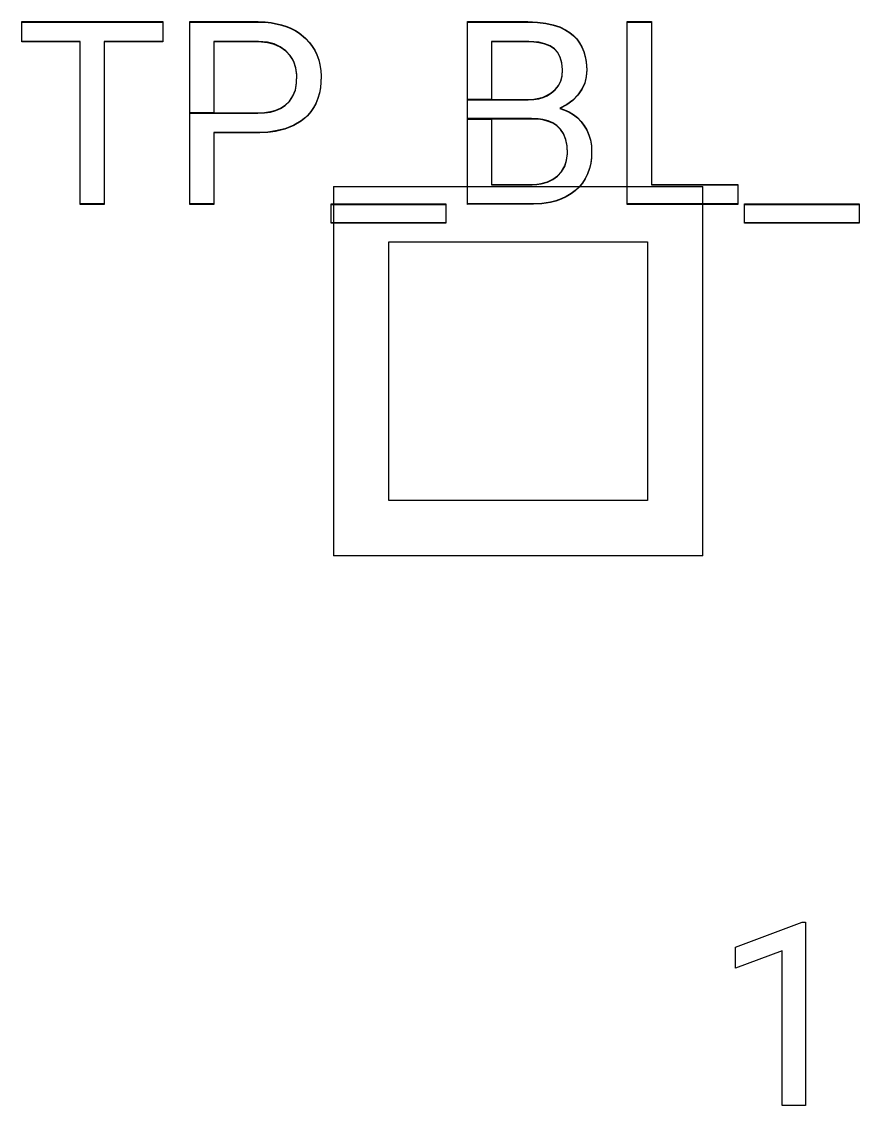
# Model space of a CAD drawing. Header units: inches. Extents: x 3.88 to 7.82, y -6.06 to -2.14.
# Drawn here: x 5.1894 to 5.368, y -2.814 to -2.583 of the extents above; entities that cross this region are included whole.
import ezdxf

# ---------------------------------------------------------------- set-up
doc = ezdxf.new("R2010")
doc.units = ezdxf.units.IN
doc.header["$MEASUREMENT"] = 0
doc.layers.add('F.Silkscreen', color=41, linetype='CONTINUOUS', true_color=0xf2eda1)

msp = doc.modelspace()

# ---------------------------------------------------------------- linework, layer by layer
at = {"layer": 'F.Silkscreen', "linetype": 'CONTINUOUS'}
for p, q in [((5.18945, -2.58722), (5.18945, -2.58301)), ((5.18945, -2.58301), (5.21953, -2.58301)), ((5.18945, -2.5873), (5.18945, -2.58309)), ((5.18945, -2.58309), (5.21953, -2.58309)), ((5.21953, -2.58301), (5.21953, -2.58722)), ((5.21953, -2.58309), (5.21953, -2.5873)), ((5.22531, -2.58722), (5.22531, -2.58301)), ((5.22531, -2.58301), (5.23984, -2.58301)), ((5.22531, -2.5873), (5.22531, -2.58309)), ((5.22531, -2.58309), (5.23984, -2.58309)), ((5.23984, -2.58301), (5.24138, -2.58308)), ((5.23984, -2.58309), (5.24138, -2.58315)), ((5.24138, -2.58308), (5.24266, -2.58321)), ((5.24138, -2.58315), (5.24266, -2.58329)), ((5.24266, -2.58321), (5.24486, -2.58367)), ((5.24266, -2.58329), (5.24486, -2.58375)), ((5.24486, -2.58367), (5.24595, -2.58403)), ((5.24486, -2.58375), (5.24595, -2.58411)), ((5.24595, -2.58403), (5.24683, -2.5844)), ((5.24595, -2.58411), (5.24683, -2.58448)), ((5.24683, -2.5844), (5.2478, -2.5849)), ((5.24683, -2.58448), (5.2478, -2.58498)), ((5.28449, -2.58722), (5.28449, -2.58301)), ((5.28449, -2.58301), (5.29736, -2.58301)), ((5.28449, -2.5873), (5.28449, -2.58309)), ((5.28449, -2.58309), (5.29736, -2.58309)), ((5.29736, -2.58301), (5.29943, -2.5831)), ((5.29736, -2.58309), (5.29943, -2.58318)), ((5.29943, -2.5831), (5.30115, -2.58332)), ((5.29943, -2.58318), (5.30115, -2.5834)), ((5.30115, -2.58332), (5.30272, -2.58366)), ((5.30115, -2.5834), (5.30272, -2.58374)), ((5.30272, -2.58366), (5.30413, -2.58413)), ((5.30272, -2.58374), (5.30413, -2.58421)), ((5.30413, -2.58413), (5.30539, -2.58473)), ((5.30413, -2.58421), (5.30539, -2.58481)), ((5.31854, -2.62187), (5.31854, -2.58301)), ((5.31854, -2.58301), (5.32366, -2.58301)), ((5.31854, -2.62195), (5.31854, -2.58309)), ((5.31854, -2.58309), (5.32366, -2.58309)), ((5.32366, -2.58301), (5.32366, -2.6177)), ((5.32366, -2.58309), (5.32366, -2.61778)), ((5.2478, -2.5849), (5.24857, -2.5854)), ((5.2478, -2.58498), (5.24857, -2.58547)), ((5.24857, -2.5854), (5.24998, -2.58655)), ((5.24857, -2.58547), (5.24998, -2.58663)), ((5.24998, -2.58655), (5.25078, -2.58743)), ((5.24998, -2.58663), (5.25078, -2.5875)), ((5.30539, -2.58473), (5.30628, -2.5853)), ((5.30539, -2.58481), (5.30628, -2.58537)), ((5.30628, -2.5853), (5.30708, -2.58595)), ((5.30628, -2.58537), (5.30708, -2.58603)), ((5.30708, -2.58595), (5.30778, -2.58669)), ((5.30708, -2.58603), (5.30778, -2.58677)), ((5.30778, -2.58669), (5.30837, -2.5875)), ((5.30778, -2.58677), (5.30837, -2.58758)), ((5.20193, -2.58722), (5.18945, -2.58722)), ((5.20193, -2.5873), (5.18945, -2.5873)), ((5.20193, -2.62187), (5.20193, -2.58722)), ((5.20193, -2.62195), (5.20193, -2.5873)), ((5.21953, -2.58722), (5.20701, -2.58722)), ((5.20701, -2.58722), (5.20701, -2.62187)), ((5.21953, -2.5873), (5.20701, -2.5873)), ((5.20701, -2.5873), (5.20701, -2.62195)), ((5.22531, -2.60246), (5.22531, -2.58722)), ((5.22531, -2.60254), (5.22531, -2.5873)), ((5.23992, -2.58722), (5.23043, -2.58722)), ((5.23043, -2.58722), (5.23043, -2.60246)), ((5.23992, -2.5873), (5.23043, -2.5873)), ((5.23043, -2.5873), (5.23043, -2.60254)), ((5.24184, -2.58741), (5.23992, -2.58722)), ((5.24184, -2.58749), (5.23992, -2.5873)), ((5.24324, -2.58777), (5.24184, -2.58741)), ((5.24324, -2.58785), (5.24184, -2.58749)), ((5.24458, -2.58837), (5.24324, -2.58777)), ((5.24458, -2.58845), (5.24324, -2.58785)), ((5.24573, -2.5892), (5.24458, -2.58837)), ((5.24573, -2.58928), (5.24458, -2.58845)), ((5.24668, -2.59022), (5.24573, -2.5892)), ((5.24668, -2.5903), (5.24573, -2.58928)), ((5.25078, -2.58743), (5.2514, -2.58824)), ((5.25078, -2.5875), (5.2514, -2.58832)), ((5.2514, -2.58824), (5.25192, -2.58911)), ((5.2514, -2.58832), (5.25192, -2.58919)), ((5.25192, -2.58911), (5.25236, -2.59003)), ((5.25192, -2.58919), (5.25236, -2.59011)), ((5.28449, -2.59959), (5.28449, -2.58722)), ((5.28449, -2.59967), (5.28449, -2.5873)), ((5.29752, -2.58723), (5.28961, -2.58722)), ((5.28961, -2.58722), (5.28961, -2.59959)), ((5.29752, -2.58731), (5.28961, -2.5873)), ((5.28961, -2.5873), (5.28961, -2.59967)), ((5.29864, -2.58728), (5.29752, -2.58723)), ((5.29864, -2.58736), (5.29752, -2.58731)), ((5.29966, -2.58741), (5.29864, -2.58728)), ((5.29966, -2.58749), (5.29864, -2.58736)), ((5.30094, -2.58771), (5.29966, -2.58741)), ((5.30094, -2.58779), (5.29966, -2.58749)), ((5.3021, -2.58819), (5.30094, -2.58771)), ((5.3021, -2.58826), (5.30094, -2.58779)), ((5.30299, -2.58877), (5.3021, -2.58819)), ((5.30299, -2.58885), (5.3021, -2.58826)), ((5.30373, -2.58958), (5.30299, -2.58877)), ((5.30373, -2.58966), (5.30299, -2.58885)), ((5.30837, -2.5875), (5.30887, -2.58839)), ((5.30837, -2.58758), (5.30887, -2.58847)), ((5.30887, -2.58839), (5.30927, -2.58936)), ((5.30887, -2.58847), (5.30927, -2.58944)), ((5.24709, -2.59083), (5.24668, -2.59022)), ((5.24709, -2.59091), (5.24668, -2.5903)), ((5.24743, -2.59148), (5.24709, -2.59083)), ((5.24743, -2.59156), (5.24709, -2.59091)), ((5.24788, -2.59282), (5.24743, -2.59148)), ((5.24788, -2.59289), (5.24743, -2.59156)), ((5.25236, -2.59003), (5.25276, -2.59114)), ((5.25236, -2.59011), (5.25276, -2.59122)), ((5.25276, -2.59114), (5.25301, -2.59216)), ((5.25276, -2.59122), (5.25301, -2.59224)), ((5.30426, -2.59057), (5.30373, -2.58958)), ((5.30426, -2.59065), (5.30373, -2.58966)), ((5.30459, -2.59175), (5.30426, -2.59057)), ((5.30459, -2.59183), (5.30426, -2.59065)), ((5.30927, -2.58936), (5.30957, -2.59041)), ((5.30927, -2.58944), (5.30957, -2.59049)), ((5.30957, -2.59041), (5.30977, -2.59153)), ((5.30957, -2.59049), (5.30977, -2.59161)), ((5.30977, -2.59153), (5.30988, -2.59321)), ((5.30977, -2.59161), (5.30988, -2.59329)), ((5.24809, -2.5943), (5.24788, -2.59282)), ((5.24809, -2.59438), (5.24788, -2.59289)), ((5.25301, -2.59216), (5.2532, -2.5934)), ((5.25301, -2.59224), (5.2532, -2.59348)), ((5.2532, -2.5934), (5.25326, -2.59453)), ((5.2532, -2.59348), (5.25326, -2.59461)), ((5.30472, -2.59323), (5.30459, -2.59175)), ((5.30472, -2.59331), (5.30459, -2.59183)), ((5.30463, -2.59453), (5.30472, -2.59323)), ((5.30463, -2.59461), (5.30472, -2.59331)), ((5.30988, -2.59321), (5.30979, -2.59469)), ((5.30988, -2.59329), (5.30979, -2.59476)), ((5.24778, -2.59754), (5.24806, -2.59604)), ((5.24778, -2.59762), (5.24806, -2.59612)), ((5.24806, -2.59604), (5.24809, -2.5943)), ((5.24806, -2.59612), (5.24809, -2.59438)), ((5.25324, -2.5959), (5.25312, -2.59706)), ((5.25324, -2.59598), (5.25312, -2.59714)), ((5.25326, -2.59453), (5.25324, -2.5959)), ((5.25326, -2.59461), (5.25324, -2.59598)), ((5.30386, -2.59659), (5.30434, -2.59562)), ((5.30386, -2.59667), (5.30434, -2.59569)), ((5.30434, -2.59562), (5.30463, -2.59453)), ((5.30434, -2.59569), (5.30463, -2.59461)), ((5.30945, -2.59607), (5.30887, -2.59736)), ((5.30945, -2.59615), (5.30887, -2.59744)), ((5.30979, -2.59469), (5.30945, -2.59607)), ((5.30979, -2.59476), (5.30945, -2.59615)), ((5.24726, -2.59884), (5.24778, -2.59754)), ((5.24726, -2.59892), (5.24778, -2.59762)), ((5.25292, -2.59815), (5.25259, -2.59933)), ((5.25292, -2.59823), (5.25259, -2.5994)), ((5.25312, -2.59706), (5.25292, -2.59815)), ((5.25312, -2.59714), (5.25292, -2.59823)), ((5.30148, -2.59871), (5.30233, -2.5982)), ((5.30148, -2.59879), (5.30233, -2.59828)), ((5.30233, -2.5982), (5.30319, -2.59745)), ((5.30233, -2.59828), (5.30319, -2.59753)), ((5.30319, -2.59745), (5.30386, -2.59659)), ((5.30319, -2.59753), (5.30386, -2.59667)), ((5.30887, -2.59736), (5.308, -2.59861)), ((5.30887, -2.59744), (5.308, -2.59869)), ((5.24464, -2.60142), (5.24559, -2.60082)), ((5.24559, -2.60082), (5.24651, -2.59995)), ((5.24559, -2.6009), (5.24651, -2.60003)), ((5.24651, -2.59995), (5.24726, -2.59884)), ((5.24651, -2.60003), (5.24726, -2.59892)), ((5.25215, -2.60042), (5.25167, -2.60131)), ((5.25215, -2.6005), (5.25167, -2.60139)), ((5.25259, -2.59933), (5.25215, -2.60042)), ((5.25259, -2.5994), (5.25215, -2.6005)), ((5.28449, -2.60368), (5.28449, -2.59959)), ((5.28449, -2.59959), (5.28961, -2.59959)), ((5.28961, -2.59959), (5.28449, -2.59959)), ((5.28449, -2.60376), (5.28449, -2.59967)), ((5.28449, -2.59967), (5.28961, -2.59967)), ((5.28961, -2.59967), (5.28449, -2.59967)), ((5.28961, -2.59959), (5.29743, -2.59959)), ((5.28961, -2.59967), (5.29743, -2.59966)), ((5.29743, -2.59959), (5.29864, -2.59952)), ((5.29743, -2.59966), (5.29864, -2.5996)), ((5.29864, -2.59952), (5.29967, -2.59935)), ((5.29864, -2.5996), (5.29967, -2.59943)), ((5.29967, -2.59935), (5.30061, -2.59908)), ((5.29967, -2.59943), (5.30061, -2.59916)), ((5.30061, -2.59908), (5.30148, -2.59871)), ((5.30061, -2.59916), (5.30148, -2.59879)), ((5.30562, -2.60066), (5.30413, -2.60144)), ((5.30562, -2.60073), (5.30413, -2.60152)), ((5.30691, -2.59972), (5.30562, -2.60066)), ((5.30691, -2.59979), (5.30562, -2.60073)), ((5.308, -2.59861), (5.30691, -2.59972)), ((5.308, -2.59869), (5.30691, -2.59979)), ((5.22531, -2.62187), (5.22531, -2.60246)), ((5.22531, -2.60246), (5.23043, -2.60246)), ((5.23043, -2.60246), (5.22531, -2.60246)), ((5.22531, -2.62195), (5.22531, -2.60254)), ((5.22531, -2.60254), (5.23043, -2.60254)), ((5.23043, -2.60254), (5.22531, -2.60254)), ((5.23043, -2.60246), (5.23977, -2.60246)), ((5.23043, -2.60254), (5.23977, -2.60254)), ((5.23977, -2.60246), (5.24123, -2.60238)), ((5.23977, -2.60254), (5.24123, -2.60246)), ((5.24123, -2.60238), (5.24245, -2.60219)), ((5.24123, -2.60246), (5.24245, -2.60227)), ((5.24245, -2.60219), (5.24365, -2.60185)), ((5.24245, -2.60227), (5.24365, -2.60193)), ((5.24365, -2.60185), (5.24464, -2.60142)), ((5.24365, -2.60193), (5.24464, -2.6015)), ((5.24464, -2.6015), (5.24559, -2.6009)), ((5.25036, -2.603), (5.24972, -2.6036)), ((5.25036, -2.60308), (5.24972, -2.60368)), ((5.25111, -2.60213), (5.25036, -2.603)), ((5.25111, -2.60221), (5.25036, -2.60308)), ((5.25167, -2.60131), (5.25111, -2.60213)), ((5.25167, -2.60139), (5.25111, -2.60221)), ((5.30413, -2.60144), (5.30518, -2.60178)), ((5.30413, -2.60152), (5.30518, -2.60186)), ((5.30518, -2.60178), (5.30614, -2.60222)), ((5.30518, -2.60186), (5.30614, -2.6023)), ((5.30614, -2.60222), (5.3071, -2.60281)), ((5.30614, -2.6023), (5.3071, -2.60289)), ((5.3071, -2.60281), (5.3079, -2.60345)), ((5.3071, -2.60289), (5.3079, -2.60353)), ((5.24664, -2.60545), (5.24557, -2.60583)), ((5.24749, -2.60507), (5.24664, -2.60545)), ((5.24749, -2.60515), (5.24664, -2.60553)), ((5.24903, -2.60414), (5.24749, -2.60507)), ((5.24903, -2.60422), (5.24749, -2.60515)), ((5.24972, -2.6036), (5.24903, -2.60414)), ((5.24972, -2.60368), (5.24903, -2.60422)), ((5.28449, -2.6177), (5.28449, -2.60368)), ((5.28449, -2.60368), (5.28961, -2.60368)), ((5.28961, -2.60368), (5.28449, -2.60368)), ((5.28449, -2.61778), (5.28449, -2.60376)), ((5.28449, -2.60376), (5.28961, -2.60376)), ((5.28961, -2.60376), (5.28449, -2.60376)), ((5.28961, -2.60368), (5.28961, -2.6177)), ((5.29815, -2.60368), (5.28961, -2.60368)), ((5.28961, -2.60376), (5.28961, -2.61778)), ((5.29815, -2.60376), (5.28961, -2.60376)), ((5.29951, -2.60374), (5.29815, -2.60368)), ((5.29951, -2.60382), (5.29815, -2.60376)), ((5.30055, -2.60389), (5.29951, -2.60374)), ((5.30055, -2.60397), (5.29951, -2.60382)), ((5.30167, -2.60418), (5.30055, -2.60389)), ((5.30167, -2.60426), (5.30055, -2.60397)), ((5.30265, -2.60459), (5.30167, -2.60418)), ((5.30265, -2.60467), (5.30167, -2.60426)), ((5.3035, -2.60513), (5.30265, -2.60459)), ((5.3035, -2.60521), (5.30265, -2.60467)), ((5.30433, -2.60591), (5.3035, -2.60513)), ((5.30433, -2.60599), (5.3035, -2.60521)), ((5.3079, -2.60345), (5.30868, -2.60426)), ((5.3079, -2.60353), (5.30868, -2.60434)), ((5.30868, -2.60426), (5.30937, -2.60517)), ((5.30868, -2.60434), (5.30937, -2.60525)), ((5.30937, -2.60517), (5.3099, -2.60607)), ((5.30937, -2.60525), (5.3099, -2.60614)), ((5.24018, -2.60663), (5.23043, -2.60663)), ((5.23043, -2.60663), (5.23043, -2.62187)), ((5.24018, -2.60671), (5.23043, -2.60671)), ((5.23043, -2.60671), (5.23043, -2.62195)), ((5.24194, -2.60653), (5.24018, -2.60663)), ((5.24194, -2.60661), (5.24018, -2.60671)), ((5.24358, -2.60631), (5.24194, -2.60653)), ((5.24358, -2.60639), (5.24194, -2.60661)), ((5.24557, -2.60583), (5.24358, -2.60631)), ((5.24557, -2.60591), (5.24358, -2.60639)), ((5.24664, -2.60553), (5.24557, -2.60591)), ((5.30497, -2.60686), (5.30433, -2.60591)), ((5.30497, -2.60694), (5.30433, -2.60599)), ((5.30547, -2.60816), (5.30497, -2.60686)), ((5.30547, -2.60823), (5.30497, -2.60694)), ((5.3099, -2.60607), (5.31036, -2.60711)), ((5.3099, -2.60614), (5.31036, -2.60719)), ((5.31036, -2.60711), (5.31068, -2.60822)), ((5.31036, -2.60719), (5.31068, -2.6083)), ((5.30572, -2.60947), (5.30547, -2.60816)), ((5.30572, -2.60955), (5.30547, -2.60823)), ((5.30578, -2.61113), (5.30572, -2.60947)), ((5.30578, -2.61121), (5.30572, -2.60955)), ((5.31068, -2.60822), (5.31088, -2.6094)), ((5.31068, -2.6083), (5.31088, -2.60948)), ((5.31088, -2.6094), (5.31094, -2.61054)), ((5.31088, -2.60948), (5.31094, -2.61062)), ((5.3056, -2.61252), (5.30578, -2.61113)), ((5.3056, -2.6126), (5.30578, -2.61121)), ((5.31089, -2.61192), (5.31073, -2.61313)), ((5.31089, -2.612), (5.31073, -2.61321)), ((5.31094, -2.61054), (5.31089, -2.61192)), ((5.31094, -2.61062), (5.31089, -2.612)), ((5.30451, -2.61493), (5.3052, -2.61377)), ((5.30451, -2.61501), (5.3052, -2.61385)), ((5.3052, -2.61377), (5.3056, -2.61252)), ((5.3052, -2.61385), (5.3056, -2.6126)), ((5.31047, -2.61426), (5.31004, -2.61545)), ((5.31047, -2.61434), (5.31004, -2.61553)), ((5.31073, -2.61313), (5.31047, -2.61426)), ((5.31073, -2.61321), (5.31047, -2.61434)), ((5.30153, -2.61713), (5.30266, -2.61659)), ((5.30153, -2.61721), (5.30266, -2.61667)), ((5.30266, -2.61659), (5.30364, -2.61587)), ((5.30266, -2.61667), (5.30364, -2.61594)), ((5.30364, -2.61587), (5.30451, -2.61493)), ((5.30364, -2.61594), (5.30451, -2.61501)), ((5.30956, -2.61644), (5.30896, -2.61735)), ((5.30956, -2.61652), (5.30896, -2.61743)), ((5.31004, -2.61545), (5.30956, -2.61644)), ((5.31004, -2.61553), (5.30956, -2.61652)), ((5.25591, -2.61811), (5.25591, -2.69685)), ((5.25591, -2.61811), (5.33465, -2.61811)), ((5.28449, -2.62187), (5.28449, -2.6177)), ((5.28449, -2.62195), (5.28449, -2.61778)), ((5.28961, -2.6177), (5.29829, -2.61769)), ((5.28961, -2.61778), (5.29829, -2.61777)), ((5.29829, -2.61769), (5.29926, -2.61764)), ((5.29829, -2.61777), (5.29926, -2.61772)), ((5.29926, -2.61764), (5.30016, -2.61751)), ((5.29926, -2.61772), (5.30016, -2.61759)), ((5.30016, -2.61751), (5.30153, -2.61713)), ((5.30016, -2.61759), (5.30153, -2.61721)), ((5.30745, -2.61897), (5.30654, -2.61966)), ((5.30745, -2.61905), (5.30654, -2.61974)), ((5.30826, -2.6182), (5.30745, -2.61897)), ((5.30826, -2.61828), (5.30745, -2.61905)), ((5.30896, -2.61735), (5.30826, -2.6182)), ((5.30896, -2.61743), (5.30826, -2.61828)), ((5.32366, -2.6177), (5.34209, -2.6177)), ((5.32366, -2.61778), (5.34209, -2.61778)), ((5.33465, -2.69685), (5.33465, -2.61811)), ((5.34209, -2.6177), (5.34209, -2.62187)), ((5.34209, -2.61778), (5.34209, -2.62195)), ((5.3022, -2.62145), (5.30035, -2.62175)), ((5.3022, -2.62153), (5.30035, -2.62183)), ((5.30329, -2.62117), (5.3022, -2.62145)), ((5.30329, -2.62125), (5.3022, -2.62153)), ((5.30446, -2.62076), (5.30329, -2.62117)), ((5.30446, -2.62084), (5.30329, -2.62125)), ((5.30554, -2.62026), (5.30446, -2.62076)), ((5.30554, -2.62034), (5.30446, -2.62084)), ((5.30654, -2.61966), (5.30554, -2.62026)), ((5.30654, -2.61974), (5.30554, -2.62034)), ((5.20701, -2.62187), (5.20193, -2.62187)), ((5.20701, -2.62195), (5.20193, -2.62195)), ((5.23043, -2.62187), (5.22531, -2.62187)), ((5.23043, -2.62195), (5.22531, -2.62195)), ((5.25539, -2.62589), (5.25539, -2.62187)), ((5.25539, -2.62187), (5.27984, -2.62187)), ((5.25539, -2.62596), (5.25539, -2.62195)), ((5.25539, -2.62195), (5.27984, -2.62195)), ((5.27984, -2.62187), (5.27984, -2.62589)), ((5.27984, -2.62195), (5.27984, -2.62596)), ((5.29853, -2.62186), (5.28449, -2.62187)), ((5.29853, -2.62194), (5.28449, -2.62195)), ((5.30035, -2.62175), (5.29853, -2.62186)), ((5.30035, -2.62183), (5.29853, -2.62194)), ((5.34209, -2.62187), (5.31854, -2.62187)), ((5.34209, -2.62195), (5.31854, -2.62195)), ((5.34354, -2.62589), (5.34354, -2.62187)), ((5.34354, -2.62187), (5.36799, -2.62187)), ((5.34354, -2.62596), (5.34354, -2.62195)), ((5.34354, -2.62195), (5.36799, -2.62195)), ((5.36799, -2.62187), (5.36799, -2.62589)), ((5.36799, -2.62195), (5.36799, -2.62596)), ((5.27984, -2.62589), (5.25539, -2.62589)), ((5.27984, -2.62596), (5.25539, -2.62596)), ((5.36799, -2.62589), (5.34354, -2.62589)), ((5.36799, -2.62596), (5.34354, -2.62596)), ((5.26772, -2.62992), (5.32283, -2.62992)), ((5.26772, -2.68504), (5.26772, -2.62992)), ((5.32283, -2.62992), (5.32283, -2.68504)), ((5.32283, -2.68504), (5.26772, -2.68504)), ((5.33465, -2.69685), (5.25591, -2.69685)), ((5.34161, -2.78026), (5.35579, -2.77494)), ((5.35579, -2.77494), (5.35654, -2.77494)), ((5.35654, -2.77494), (5.35654, -2.814)), ((5.34161, -2.78474), (5.34161, -2.78026)), ((5.35157, -2.78108), (5.34161, -2.78474)), ((5.35157, -2.814), (5.35157, -2.78108)), ((5.35654, -2.814), (5.35157, -2.814))]:
    msp.add_line(p, q, dxfattribs=at)

doc.saveas('drawing.dxf')
